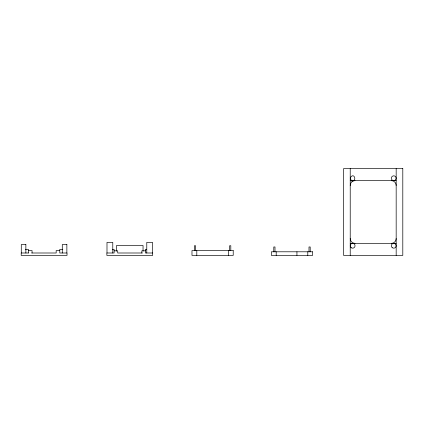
<?xml version="1.0" encoding="UTF-8"?>
<svg xmlns="http://www.w3.org/2000/svg" width="424" height="424" viewBox="0 0 424 424"><rect width="100%" height="100%" fill="white"/><g stroke="black" fill="none" stroke-linecap="round" stroke-linejoin="round"><path stroke-width="0.64" d="M350.224 255.407L350.224 168.593M396.17 168.593L396.17 255.407M350.245 177.916C354.178 171.026 358.142 183.067 350.224 180.651M396.17 243.35L350.224 243.35M352.943 180.629L396.17 180.651M25.896 244.558L21.285 244.553L21.285 252.996M66.897 244.558L62.286 244.553L62.286 252.996M25.419 249.381L28.434 249.381L28.434 252.996M62.8 249.381L59.784 249.381L59.784 252.996L67.019 252.996L67.019 255.407L21.2 255.407L21.2 252.996L28.482 252.996M112.296 249.381L114.104 249.381L114.104 252.996L106.869 252.996L106.869 255.407L152.688 255.407L152.688 252.996L145.453 252.996L145.453 249.381L146.656 249.381M28.434 250.584L32.054 250.584L32.054 252.996M59.784 250.584L56.169 250.584L56.169 252.996L31.699 252.996M114.104 250.828L117.718 250.828L117.718 252.996L142.395 252.996M145.453 250.828L141.833 250.828L141.833 252.996M352.312 180.629L351.162 180.147L350.245 178.546M310.204 251.792L310.204 246.969L308.995 246.969L308.995 251.792M307.792 251.792L307.792 255.407M296.938 251.792L296.938 255.407M276.199 251.792L276.199 255.407M274.996 251.792L274.996 246.969L273.787 246.969L273.787 251.792M230.804 250.584L230.804 245.761L229.601 245.761L229.601 250.584M228.393 250.584L228.393 255.407M196.805 250.584L196.805 255.407M195.597 250.584L195.597 245.761L194.393 245.761L194.393 250.584M152.566 252.996L152.545 242.385L146.778 242.385L146.778 252.996M143.042 251.125L143.042 245.523L116.515 245.523L116.515 251.125M112.779 252.996L112.779 242.385L106.991 242.385L106.991 252.996M66.865 244.553L66.865 252.996M25.864 244.553L25.864 252.996M396.17 238.527A4.823 4.823 0 0 1 391.347 243.35M355.047 243.35A4.823 4.823 0 0 1 350.224 238.527M350.224 185.474A4.823 4.823 0 0 1 355.047 180.651M391.347 180.651A4.823 4.823 0 0 1 396.17 185.474M402.8 168.593L343.594 168.593L343.594 255.407L402.8 255.407L402.8 168.593M233.216 250.584L191.982 250.584L191.982 255.407L233.216 255.407L233.216 250.584M312.615 251.792L271.376 251.792L271.376 255.407L312.615 255.407L312.615 251.792M392.147 247.558A2.412 2.412 0 0 0 396.117 246.259A2.412 2.412 0 0 0 393.011 243.471A2.412 2.412 0 0 0 392.147 247.558M351.401 247.833A2.412 2.412 0 0 0 355.047 245.798A2.412 2.412 0 0 0 351.464 243.657A2.412 2.412 0 0 0 351.401 247.833M392.55 180.327A2.412 2.412 0 0 0 396.17 178.239A2.412 2.412 0 0 0 392.55 176.151A2.412 2.412 0 0 0 392.55 180.327"/></g></svg>
